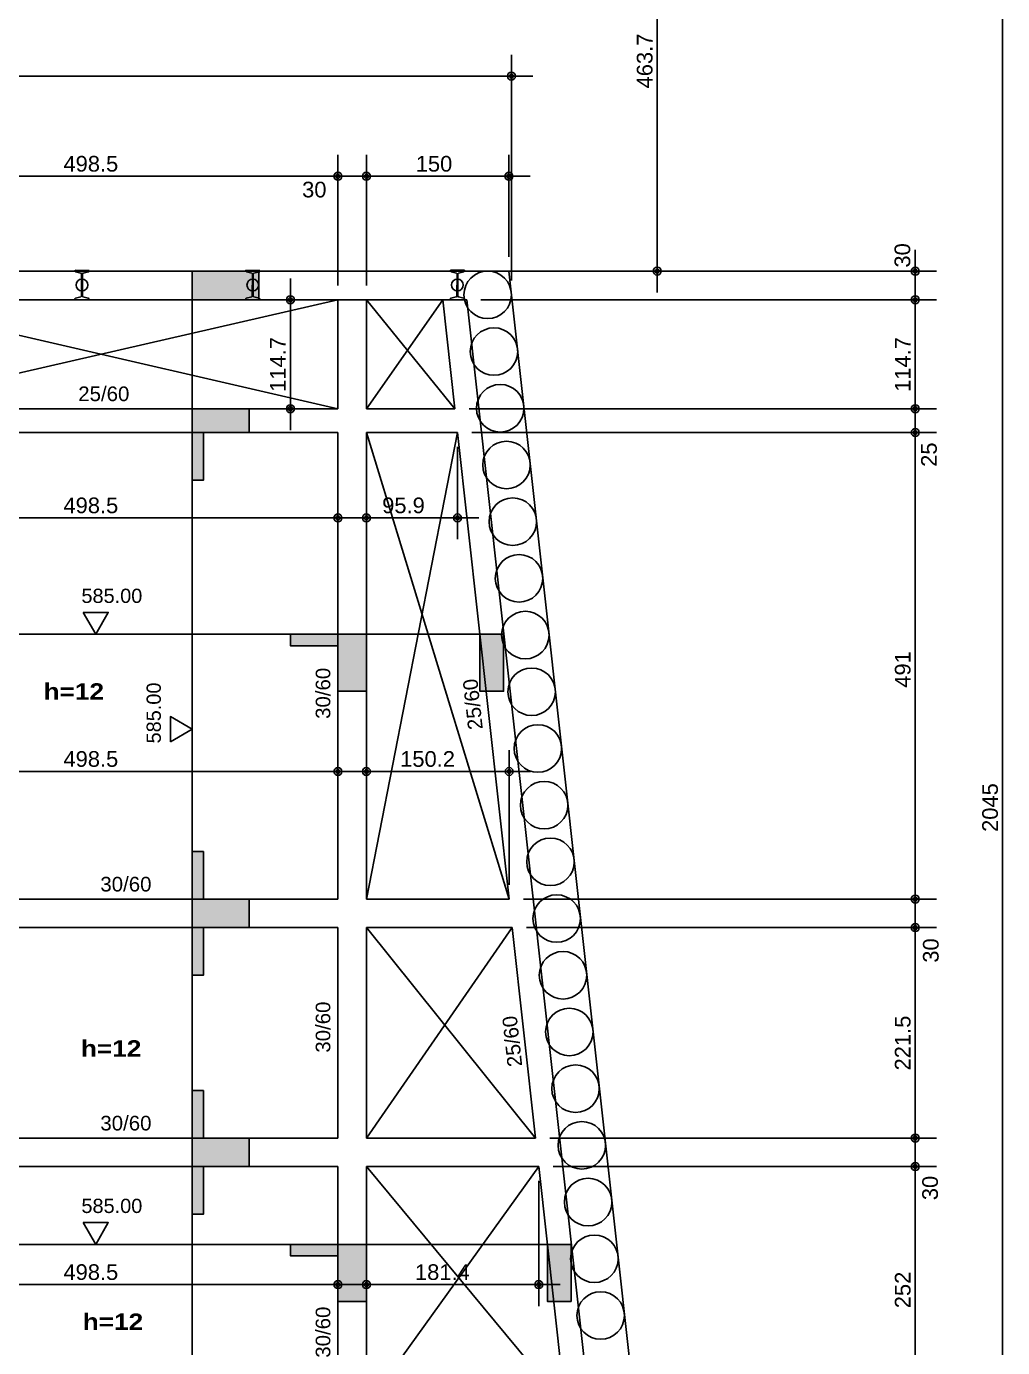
# Model space of a CAD drawing. Extents: x 0 to 13080, y 0 to 6750.
# Drawn here: x 7946 to 8974, y 2964 to 4355 of the extents above; entities that cross this region are included whole.
import ezdxf

# ---------------------------------------------------------------- set-up
doc = ezdxf.new("R2010")
doc.units = 0
doc.header["$MEASUREMENT"] = 0
for name, color, linetype in [('MTH-224', 4, 'CONTINUOUS'), ('MTH-230', 1, 'CONTINUOUS'), ('MTH-231', 1, 'CONTINUOUS'), ('MTH-COTAS7', 31, 'CONTINUOUS'), ('MTH-DIM-VIGA', 3, 'CONTINUOUS'), ('MTH-EIXO-215', 1, 'CONTINUOUS'), ('MTH-FACE-VIGA', 7, 'CONTINUOUS'), ('MTH-LINHA-CORTE', 5, 'CONTINUOUS'), ('MTH-LINHA-SEÇÃO', 16, 'CONTINUOUS'), ('MTH-SIMB_COTA', 3, 'CONTINUOUS'), ('MTH-SOMBRA21', 150, 'CONTINUOUS'), ('MTH-TXT', 4, 'CONTINUOUS'), ('MTH-TXT-NEGRITO', 5, 'CONTINUOUS')]:
    doc.layers.add(name, color=color, linetype=linetype)
doc.styles.add('TQS_ARIAL', font='arial.ttf')
doc.styles.add('TQS_ARIAL_BLACK', font='ariblk.ttf')

msp = doc.modelspace()

# ---------------------------------------------------------------- linework, layer by layer
at = {"layer": 'MTH-224', "linetype": 'Continuous'}
for points in [[(8006.109117, 3737.797035), (8019.358622, 3714.84933), (8032.606808, 3737.797035), (8006.109117, 3737.797035)], [(8097.98964, 3601.755236), (8120.937345, 3615.004741), (8097.98964, 3628.252928), (8097.98964, 3601.755236)], [(8006.109117, 3095.821882), (8019.358622, 3072.874177), (8032.606808, 3095.821882), (8006.109117, 3095.821882)]]:
    msp.add_lwpolyline(points, dxfattribs=at)
at = {"layer": 'MTH-230', "linetype": 'Continuous'}
for p, q in [((7775.782195, 3952.2182), (8274.282195, 4066.893745)), ((7775.782195, 4066.893745), (8274.282195, 3952.2182)), ((8304.282195, 4066.895337), (8397.364846, 3952.2182)), ((8304.282195, 3952.2182), (8384.665986, 4066.895262)), ((8304.282195, 3436.2182), (8400.132893, 3927.2182)), ((8304.282195, 3927.2182), (8454.50296, 3436.2182)), ((8304.282195, 3184.735537), (8457.82496, 3406.2182)), ((8304.282195, 3406.2182), (8482.350473, 3184.735537)), ((8304.282195, 2902.735538), (8485.671504, 3154.735537)), ((8304.282195, 3154.735537), (8513.577273, 2902.735538))]:
    msp.add_line(p, q, dxfattribs=at)
at = {"layer": 'MTH-231', "linetype": 'Continuous'}
for p, q in [((7997.658061, 4097.001065), (7997.663517, 4097.936133)), ((7997.663517, 4097.936133), (8012.344867, 4097.850477)), ((8003.899853, 4094.889907), (7998.252506, 4096.242858)), ((8004.357352, 4070.659705), (8004.494297, 4094.1317)), ((8005.470161, 4094.126006), (8005.333224, 4070.655438)), ((8011.73616, 4096.164189), (8006.073412, 4094.877225)), ((8012.344867, 4097.850477), (8012.339412, 4096.915408)), ((8177.449592, 4097.001217), (8177.455048, 4097.936285)), ((8177.455048, 4097.936285), (8192.136398, 4097.850629)), ((8183.691384, 4094.890059), (8178.044037, 4096.24301)), ((8184.148883, 4070.659857), (8184.285828, 4094.131852)), ((8185.261692, 4094.126158), (8185.124755, 4070.65559)), ((8191.527691, 4096.164341), (8185.864943, 4094.877377)), ((8192.136398, 4097.850629), (8192.130943, 4096.91556)), ((8392.798331, 4097.045301), (8392.803787, 4097.980369)), ((8392.803787, 4097.980369), (8407.485137, 4097.894713)), ((8399.040123, 4094.934143), (8393.392776, 4096.287094)), ((8399.497622, 4070.703941), (8399.634567, 4094.175936)), ((8400.610431, 4094.170242), (8400.473494, 4070.699674)), ((8406.87643, 4096.208425), (8401.213682, 4094.921461)), ((8407.485137, 4097.894713), (8407.479682, 4096.959644)), ((7997.482654, 4066.936661), (7997.48811, 4067.871729)), ((8012.164004, 4066.851004), (7997.482654, 4066.936661)), ((7998.091361, 4068.622948), (8003.75411, 4069.909912)), ((8005.927669, 4069.897231), (8011.575015, 4068.544279)), ((8012.16946, 4067.786072), (8012.164004, 4066.851004)), ((8177.274185, 4066.936813), (8177.279641, 4067.871881)), ((8191.955535, 4066.851156), (8177.274185, 4066.936813)), ((8177.882892, 4068.6231), (8183.545641, 4069.910064)), ((8185.7192, 4069.897383), (8191.366546, 4068.544431)), ((8191.960991, 4067.786224), (8191.955535, 4066.851156)), ((8392.622924, 4066.980897), (8392.62838, 4067.915965)), ((8407.304274, 4066.89524), (8392.622924, 4066.980897)), ((8393.231631, 4068.667184), (8398.89438, 4069.954148)), ((8401.067939, 4069.941467), (8406.715285, 4068.588515)), ((8407.30973, 4067.830308), (8407.304274, 4066.89524))]:
    msp.add_line(p, q, dxfattribs=at)
for centre in [(8004.913761, 4082.393569), (8184.705292, 4082.393721), (8400.054031, 4082.437805)]:
    msp.add_circle(centre, 6.2, dxfattribs=at)
for centre, radius, start, end in [((7998.433071, 4096.996552), 0.775021, 179.666352, 256.527493), ((8003.719289, 4094.136213), 0.775021, 359.666352, 76.527493), ((8006.24517, 4094.121476), 0.775021, 102.803943, 179.665084), ((8011.564404, 4096.919939), 0.775021, 282.803943, 359.665084), ((8178.224602, 4096.996704), 0.775021, 179.666352, 256.527493), ((8183.51082, 4094.136365), 0.775021, 359.666352, 76.527493), ((8186.036701, 4094.121628), 0.775021, 102.803943, 179.665084), ((8191.355935, 4096.920091), 0.775021, 282.803943, 359.665084), ((8393.573341, 4097.040788), 0.775021, 179.666352, 256.527493), ((8398.859559, 4094.180449), 0.775021, 359.666352, 76.527493), ((8401.38544, 4094.165712), 0.775021, 102.803943, 179.665084), ((8406.704674, 4096.964175), 0.775021, 282.803943, 359.665084), ((7998.263119, 4067.867199), 0.775021, 102.803943, 179.665084), ((8003.58235, 4070.665665), 0.775025, 282.804082, 359.770246), ((8006.108233, 4070.650925), 0.775021, 179.666352, 256.527493), ((8011.394452, 4067.790585), 0.775021, 359.666352, 76.527493), ((8178.05465, 4067.867351), 0.775021, 102.803943, 179.665084), ((8183.373881, 4070.665817), 0.775025, 282.804082, 359.770246), ((8185.899764, 4070.651077), 0.775021, 179.666352, 256.527493), ((8191.185983, 4067.790737), 0.775021, 359.666352, 76.527493), ((8393.403389, 4067.911435), 0.775021, 102.803943, 179.665084), ((8398.72262, 4070.709901), 0.775025, 282.804082, 359.770246), ((8401.248503, 4070.695161), 0.775021, 179.666352, 256.527493), ((8406.534722, 4067.834821), 0.775021, 359.666352, 76.527493)]:
    msp.add_arc(centre, radius, start, end, dxfattribs=at)
at = {"layer": 'MTH-COTAS7', "linetype": 'Continuous'}
for p, q in [((8610.310867, 4074.547087), (8610.310867, 4583.235466)), ((8973.784341, 2493.235465), (8973.784341, 4583.235466)), ((8456.886121, 4087.047087), (8456.886121, 4324.695515)), ((8479.386121, 4302.195515), (7181.282195, 4302.195515)), ((8274.282195, 4081.893745), (8274.282195, 4219.302402)), ((8274.282195, 4081.893745), (8274.282195, 4219.302402)), ((8304.282195, 4081.893745), (8304.282195, 4219.302402)), ((8304.282195, 4081.893745), (8304.282195, 4219.302402)), ((8454.287119, 4111.89532), (8454.287119, 4219.302402)), ((7753.282195, 4196.802402), (8296.782195, 4196.802402)), ((8251.782195, 4196.802402), (8326.782195, 4196.802402)), ((8281.782195, 4196.802402), (8476.787119, 4196.802402)), ((8881.8483, 4044.395281), (8881.8483, 4119.39532)), ((8224.274314, 3929.7182), (8224.274314, 4089.393745)), ((8446.886121, 4097.047087), (8632.810867, 4097.047087)), ((8469.287119, 4096.89532), (8904.3483, 4096.89532)), ((8881.8483, 3929.7182), (8881.8483, 4089.395281)), ((8259.282195, 4066.893745), (8201.774314, 4066.893745)), ((8424.818791, 4066.895281), (8904.3483, 4066.895281)), ((8424.818791, 4066.895281), (8904.3483, 4066.895281)), ((8881.8483, 3904.7182), (8881.8483, 3974.7182)), ((8259.282195, 3952.2182), (8201.774314, 3952.2182)), ((8412.400488, 3952.2182), (8904.3483, 3952.2182)), ((8412.400488, 3952.2182), (8904.3483, 3952.2182)), ((8881.8483, 3413.7182), (8881.8483, 3949.7182)), ((8415.168821, 3927.2182), (8904.3483, 3927.2182)), ((8415.168821, 3927.2182), (8904.3483, 3927.2182)), ((8274.282195, 3912.2182), (8274.282195, 3814.834338)), ((8400.132893, 3912.2182), (8400.132893, 3814.834338)), ((8304.282195, 3863.332228), (8304.282195, 3814.834338)), ((7753.282195, 3837.334338), (8296.782195, 3837.334338)), ((8281.782195, 3837.334338), (8422.632893, 3837.334338)), ((8274.282195, 3538.048156), (8274.282195, 3592.968237)), ((8304.282195, 3555.274462), (8304.282195, 3592.968237)), ((8454.50296, 3451.2182), (8454.50296, 3592.968237)), ((7753.282195, 3570.468237), (8296.782195, 3570.468237)), ((8281.782195, 3570.468237), (8477.00296, 3570.468237)), ((8881.8483, 3383.716091), (8881.8483, 3458.7182)), ((8469.50296, 3436.2182), (8904.3483, 3436.2182)), ((8469.50296, 3436.2182), (8904.3483, 3436.2182)), ((8881.8483, 3162.235537), (8881.8483, 3428.716091)), ((8472.823498, 3406.216091), (8904.3483, 3406.216091)), ((8472.823498, 3406.216091), (8904.3483, 3406.216091)), ((8881.8483, 3132.235537), (8881.8483, 3207.235537)), ((8497.350473, 3184.735537), (8904.3483, 3184.735537)), ((8497.350473, 3184.735537), (8904.3483, 3184.735537)), ((8881.8483, 2880.235538), (8881.8483, 3177.235537)), ((8500.672473, 3154.735537), (8904.3483, 3154.735537)), ((8500.672473, 3154.735537), (8904.3483, 3154.735537)), ((8485.671504, 3139.735537), (8485.671504, 3007.985535)), ((8274.282195, 3038.735538), (8274.282195, 3052.985535)), ((8304.282195, 3056.780653), (8304.282195, 3007.985535)), ((7753.282195, 3030.485535), (8296.782195, 3030.485535)), ((8281.782195, 3030.485535), (8508.171504, 3030.485535))]:
    msp.add_line(p, q, dxfattribs=at)
at = {"layer": 'MTH-EIXO-215', "linetype": 'Continuous'}
for p in [(8392.811347, 4096.895269), (8823.192579, 765.419155)]:
    msp.add_line(p, (8454.287119, 4096.89532), dxfattribs=at)
at = {"layer": 'MTH-FACE-VIGA', "linetype": 'Continuous'}
for p, q in [((8274.282195, 4066.893745), (8274.282195, 3952.2182)), ((8304.282195, 3952.2182), (8304.282195, 4066.893745)), ((8384.665986, 4066.895262), (8397.364846, 3952.2182)), ((8407.30351, 4066.895281), (8409.818791, 4066.895281)), ((8409.818791, 4066.895281), (8772.044914, 795.738231)), ((8274.282195, 3952.2182), (7775.782195, 3952.2182)), ((8397.364846, 3952.2182), (8304.282195, 3952.2182)), ((7775.782195, 3927.2182), (8274.282195, 3927.2182)), ((8274.282195, 3927.2182), (8274.282195, 3436.2182)), ((8304.282195, 3927.2182), (8400.132893, 3927.2182)), ((8304.282195, 3436.2182), (8304.282195, 3927.2182)), ((8400.132893, 3927.2182), (8454.50296, 3436.2182)), ((8457.823498, 3406.216091), (8482.34948, 3184.735537)), ((8485.671504, 3154.735537), (8513.577273, 2902.735538))]:
    msp.add_line(p, q, dxfattribs=at)
for points in [[(8274.282195, 3436.2182), (7775.782195, 3436.2182)], [(8454.50296, 3436.2182), (8304.282195, 3436.2182)], [(7775.782195, 3406.2182), (8274.282195, 3406.2182)], [(8274.282195, 3406.2182), (8274.282195, 3184.735537)], [(8304.282195, 3406.2182), (8457.82496, 3406.2182)], [(8304.282195, 3184.735537), (8304.282195, 3406.2182)], [(8274.282195, 3184.735537), (7775.782195, 3184.735537)], [(8482.350473, 3184.735537), (8304.282195, 3184.735537)], [(7775.782195, 3154.735537), (8274.282195, 3154.735537)], [(8274.282195, 3154.735537), (8274.282195, 2892.735538)], [(8304.282195, 2902.735538), (8304.282195, 3154.735537)], [(8304.282195, 3154.735537), (8485.672473, 3154.735537)]]:
    msp.add_lwpolyline(points, dxfattribs=at)
for centre in [(8431.886121, 4072.047087), (8438.493633, 4012.380925), (8445.100672, 3952.714711), (8451.70771, 3893.048498), (8458.314749, 3833.382284), (8464.921788, 3773.71607), (8471.528827, 3714.049856), (8478.135865, 3654.383642), (8484.742907, 3594.717401), (8491.350077, 3535.051202), (8497.957181, 3475.384995), (8504.564286, 3415.718789), (8511.171062, 3356.052546), (8517.778101, 3296.386332), (8524.385139, 3236.720118), (8530.992703, 3177.053962), (8537.599217, 3117.38769), (8544.206911, 3057.721549), (8550.814016, 2998.055342)]:
    msp.add_circle(centre, 25, dxfattribs=at)
at = {"layer": 'MTH-LINHA-CORTE', "linetype": 'Continuous'}
for p, q in [((8392.811347, 4096.895269), (6387.761497, 4096.893595)), ((6387.761497, 4066.89357), (8407.30351, 4066.895281))]:
    msp.add_line(p, q, dxfattribs=at)
at = {"layer": 'MTH-LINHA-SEÇÃO', "linetype": 'Continuous'}
for p, q in [((8120.937345, 4066.895038), (8120.937345, 768.542111)), ((921.177142, 3714.84933), (8448.801699, 3714.84933)), ((5412.282195, 3072.874177), (8519.889657, 3072.874177))]:
    msp.add_line(p, q, dxfattribs=at)
for points in [[(8190.937345, 4096.895038), (8120.937345, 4096.895038), (8120.937345, 4066.895038), (8190.937345, 4066.895038), (8190.937345, 4096.895038)], [(8120.937345, 3952.2182), (8120.937345, 3927.2182), (8180.937345, 3927.2182), (8180.937345, 3952.2182), (8120.937345, 3952.2182)], [(8132.937345, 3927.2182), (8120.937345, 3927.2182), (8120.937345, 3877.2182), (8132.937345, 3877.2182), (8132.937345, 3927.2182)], [(8274.282195, 3702.84933), (8274.282195, 3714.84933), (8224.282195, 3714.84933), (8224.282195, 3702.84933), (8274.282195, 3702.84933)], [(8304.282195, 3714.84933), (8274.282195, 3714.84933), (8274.282195, 3654.84933), (8304.282195, 3654.84933), (8304.282195, 3714.84933)], [(8448.649046, 3714.84933), (8423.649046, 3714.84933), (8423.649046, 3654.84933), (8448.649046, 3654.84933), (8448.649046, 3714.84933)], [(8132.937345, 3486.218199), (8120.937345, 3486.218199), (8120.937345, 3436.218199), (8132.937345, 3436.218199), (8132.937345, 3486.218199)], [(8120.937345, 3436.218199), (8120.937345, 3406.218199), (8180.937345, 3406.218199), (8180.937345, 3436.218199), (8120.937345, 3436.218199)], [(8132.937345, 3406.218199), (8120.937345, 3406.218199), (8120.937345, 3356.218199), (8132.937345, 3356.218199), (8132.937345, 3406.218199)], [(8132.937345, 3234.735536), (8120.937345, 3234.735536), (8120.937345, 3184.735536), (8132.937345, 3184.735536), (8132.937345, 3234.735536)], [(8120.937345, 3184.735536), (8120.937345, 3154.735536), (8180.937345, 3154.735536), (8180.937345, 3184.735536), (8120.937345, 3184.735536)], [(8132.937345, 3154.735536), (8120.937345, 3154.735536), (8120.937345, 3104.735536), (8132.937345, 3104.735536), (8132.937345, 3154.735536)], [(8274.282195, 3060.874177), (8274.282195, 3072.874177), (8224.282195, 3072.874177), (8224.282195, 3060.874177), (8274.282195, 3060.874177)], [(8304.282195, 3072.874177), (8274.282195, 3072.874177), (8274.282195, 3012.874177), (8304.282195, 3012.874177), (8304.282195, 3072.874177)], [(8519.73683, 3072.874177), (8494.73683, 3072.874177), (8494.73683, 3012.874177), (8519.73683, 3012.874177), (8519.73683, 3072.874177)]]:
    msp.add_lwpolyline(points, dxfattribs=at)
at = {"layer": 'MTH-SIMB_COTA', "linetype": 'Continuous'}
for centre, radius in [((8456.886121, 4302.195515), 4.200001), ((8456.886121, 4302.195515), 2.1), ((8274.282195, 4196.802402), 4.200001), ((8274.282195, 4196.802402), 4.200001), ((8274.282195, 4196.802402), 2.1), ((8274.282195, 4196.802402), 2.1), ((8304.282195, 4196.802402), 4.200001), ((8304.282195, 4196.802402), 4.200001), ((8304.282195, 4196.802402), 2.1), ((8304.282195, 4196.802402), 2.1), ((8454.287119, 4196.802402), 4.200001), ((8454.287119, 4196.802402), 2.1), ((8610.310867, 4097.047087), 4.200001), ((8610.310867, 4097.047087), 2.1), ((8881.8483, 4096.89532), 4.200001), ((8881.8483, 4096.89532), 2.1), ((8224.274314, 4066.893745), 4.200001), ((8224.274314, 4066.893745), 2.1), ((8881.8483, 4066.895281), 4.200001), ((8881.8483, 4066.895281), 4.200001), ((8881.8483, 4066.895281), 2.1), ((8881.8483, 4066.895281), 2.1), ((8224.274314, 3952.2182), 4.200001), ((8224.274314, 3952.2182), 2.1), ((8881.8483, 3952.2182), 4.200001), ((8881.8483, 3952.2182), 4.200001), ((8881.8483, 3952.2182), 2.1), ((8881.8483, 3952.2182), 2.1), ((8881.8483, 3927.2182), 4.200001), ((8881.8483, 3927.2182), 4.200001), ((8881.8483, 3927.2182), 2.1), ((8881.8483, 3927.2182), 2.1), ((8274.282195, 3837.334338), 4.200001), ((8274.282195, 3837.334338), 2.1), ((8304.282195, 3837.334338), 4.200001), ((8304.282195, 3837.334338), 2.1), ((8400.132893, 3837.334338), 4.200001), ((8400.132893, 3837.334338), 2.1), ((8274.282195, 3570.468237), 4.200001), ((8304.282195, 3570.468237), 4.200001), ((8454.50296, 3570.468237), 4.200001), ((8274.282195, 3570.468237), 2.1), ((8304.282195, 3570.468237), 2.1), ((8454.50296, 3570.468237), 2.1), ((8881.8483, 3436.2182), 4.200001), ((8881.8483, 3436.2182), 4.200001), ((8881.8483, 3436.2182), 2.1), ((8881.8483, 3436.2182), 2.1), ((8881.8483, 3406.216091), 4.200001), ((8881.8483, 3406.216091), 4.200001), ((8881.8483, 3406.216091), 2.1), ((8881.8483, 3406.216091), 2.1), ((8881.8483, 3184.735537), 4.200001), ((8881.8483, 3184.735537), 4.200001), ((8881.8483, 3184.735537), 2.1), ((8881.8483, 3184.735537), 2.1), ((8881.8483, 3154.735537), 4.200001), ((8881.8483, 3154.735537), 4.200001), ((8881.8483, 3154.735537), 2.1), ((8881.8483, 3154.735537), 2.1), ((8274.282195, 3030.485535), 4.200001), ((8274.282195, 3030.485535), 2.1), ((8304.282195, 3030.485535), 4.200001), ((8304.282195, 3030.485535), 2.1), ((8485.671504, 3030.485535), 4.200001), ((8485.671504, 3030.485535), 2.1)]:
    msp.add_circle(centre, radius, dxfattribs=at)
at = {"layer": 'MTH-SOMBRA21', "linetype": 'Continuous'}
for points in [[(8190.937345, 4096.895038), (8120.937345, 4096.895038), (8120.937345, 4066.895038)], [(8190.937345, 4096.895038), (8120.937345, 4066.895038), (8190.937345, 4066.895038)], [(8190.937345, 4096.895038), (8190.937345, 4066.895038), (8190.937345, 4096.895038)], [(8120.937345, 3952.2182), (8120.937345, 3927.2182), (8180.937345, 3927.2182)], [(8120.937345, 3952.2182), (8180.937345, 3927.2182), (8180.937345, 3952.2182)], [(8120.937345, 3952.2182), (8180.937345, 3952.2182), (8120.937345, 3952.2182)], [(8132.937345, 3927.2182), (8120.937345, 3927.2182), (8120.937345, 3877.2182)], [(8132.937345, 3927.2182), (8120.937345, 3877.2182), (8132.937345, 3877.2182)], [(8132.937345, 3927.2182), (8132.937345, 3877.2182), (8132.937345, 3927.2182)], [(8274.282195, 3702.84933), (8274.282195, 3714.84933), (8224.282195, 3714.84933)], [(8274.282195, 3702.84933), (8224.282195, 3714.84933), (8224.282195, 3702.84933)], [(8304.282195, 3714.84933), (8274.282195, 3714.84933), (8274.282195, 3654.84933)], [(8304.282195, 3714.84933), (8274.282195, 3654.84933), (8304.282195, 3654.84933)], [(8304.282195, 3714.84933), (8304.282195, 3654.84933), (8304.282195, 3714.84933)], [(8448.649046, 3714.84933), (8423.649046, 3714.84933), (8423.649046, 3654.84933)], [(8448.649046, 3714.84933), (8423.649046, 3654.84933), (8448.649046, 3654.84933)], [(8448.649046, 3714.84933), (8448.649046, 3654.84933), (8448.649046, 3714.84933)], [(8274.282195, 3702.84933), (8224.282195, 3702.84933), (8274.282195, 3702.84933)], [(8132.937345, 3486.218199), (8120.937345, 3486.218199), (8120.937345, 3436.218199)], [(8132.937345, 3486.218199), (8120.937345, 3436.218199), (8132.937345, 3436.218199)], [(8132.937345, 3486.218199), (8132.937345, 3436.218199), (8132.937345, 3486.218199)], [(8120.937345, 3436.218199), (8120.937345, 3406.218199), (8180.937345, 3406.218199)], [(8120.937345, 3436.218199), (8180.937345, 3406.218199), (8180.937345, 3436.218199)], [(8120.937345, 3436.218199), (8180.937345, 3436.218199), (8120.937345, 3436.218199)], [(8132.937345, 3406.218199), (8120.937345, 3406.218199), (8120.937345, 3356.218199)], [(8132.937345, 3406.218199), (8120.937345, 3356.218199), (8132.937345, 3356.218199)], [(8132.937345, 3406.218199), (8132.937345, 3356.218199), (8132.937345, 3406.218199)], [(8132.937345, 3234.735536), (8120.937345, 3234.735536), (8120.937345, 3184.735536)], [(8132.937345, 3234.735536), (8120.937345, 3184.735536), (8132.937345, 3184.735536)], [(8132.937345, 3234.735536), (8132.937345, 3184.735536), (8132.937345, 3234.735536)], [(8120.937345, 3184.735536), (8120.937345, 3154.735536), (8180.937345, 3154.735536)], [(8120.937345, 3184.735536), (8180.937345, 3154.735536), (8180.937345, 3184.735536)], [(8120.937345, 3184.735536), (8180.937345, 3184.735536), (8120.937345, 3184.735536)], [(8132.937345, 3154.735536), (8120.937345, 3154.735536), (8120.937345, 3104.735536)], [(8132.937345, 3154.735536), (8120.937345, 3104.735536), (8132.937345, 3104.735536)], [(8132.937345, 3154.735536), (8132.937345, 3104.735536), (8132.937345, 3154.735536)], [(8274.282195, 3060.874177), (8274.282195, 3072.874177), (8224.282195, 3072.874177)], [(8274.282195, 3060.874177), (8224.282195, 3072.874177), (8224.282195, 3060.874177)], [(8304.282195, 3072.874177), (8274.282195, 3072.874177), (8274.282195, 3012.874177)], [(8304.282195, 3072.874177), (8274.282195, 3012.874177), (8304.282195, 3012.874177)], [(8304.282195, 3072.874177), (8304.282195, 3012.874177), (8304.282195, 3072.874177)], [(8519.73683, 3072.874177), (8494.73683, 3072.874177), (8494.73683, 3012.874177)], [(8519.73683, 3072.874177), (8494.73683, 3012.874177), (8519.73683, 3012.874177)], [(8519.73683, 3072.874177), (8519.73683, 3012.874177), (8519.73683, 3072.874177)], [(8274.282195, 3060.874177), (8224.282195, 3060.874177), (8274.282195, 3060.874177)]]:
    msp.add_solid(points, dxfattribs=at)

# ---------------------------------------------------------------- texts
at = {"layer": 'MTH-COTAS7', "linetype": 'Continuous', "style": 'TQS_ARIAL'}
for s, p in [('463.7', (8605.360867, 4289.291276)), ('30', (8876.567988, 4100.733734)), ('114.7', (8219.324314, 3969.955972)), ('114.7', (8876.8983, 3969.95674)), ('25', (8904.560827, 3891.053608)), ('491', (8876.8983, 3658.6182)), ('2045', (8968.834341, 3506.885466)), ('30', (8906.494969, 3369.273816)), ('221.5', (8876.8983, 3255.875814)), ('30', (8905.71611, 3119.350982)), ('252', (8876.8983, 3005.635538))]:
    msp.add_text(s, height=16.5, rotation=90, dxfattribs=at).set_placement(p)
for s, p in [('498.5', (7985.432195, 4201.752402)), ('150', (8356.184657, 4201.752402)), ('30', (8236.617807, 4174.595205)), ('498.5', (7985.432195, 3842.284338)), ('95.9', (8320.857544, 3842.284338)), ('498.5', (7985.432195, 3575.418237)), ('150.2', (8339.792577, 3575.418237)), ('498.5', (7985.432195, 3035.435535)), ('181.4', (8355.37685, 3035.435535))]:
    msp.add_text(s, height=16.5, dxfattribs=at).set_placement(p)
at = {"layer": 'MTH-DIM-VIGA', "linetype": 'Continuous', "style": 'TQS_ARIAL'}
msp.add_text('25/60', height=15.4, dxfattribs=at).set_placement((8000.989555, 3960.2182))
for s, height, rotation, p in [('30/60', 15.375, 90, (8266.282195, 3625.84933)), ('25/60', 15.4, 96.319062, (8426.830973, 3615.237308)), ('30/60', 15.4, 360, (8024.257841, 3444.2182)), ('30/60', 15.375, 90, (8266.282195, 3274.602162)), ('25/60', 15.4, 96.319062, (8468.327891, 3260.579789)), ('30/60', 15.4, 360, (8024.257841, 3192.735537)), ('30/60', 15.375, 90, (8266.282195, 2953.610535))]:
    msp.add_text(s, height=height, rotation=rotation, dxfattribs=at).set_placement(p)
at = {"layer": 'MTH-TXT', "linetype": 'Continuous', "style": 'TQS_ARIAL'}
for p in [(8004.358622, 3747.84933), (8004.358622, 3105.874177)]:
    msp.add_text('585.00', height=15, dxfattribs=at).set_placement(p)
msp.add_text('585.00', height=15, rotation=90, dxfattribs=at).set_placement((8087.937345, 3600.004741))
at = {"layer": 'MTH-TXT-NEGRITO', "linetype": 'Continuous', "style": 'TQS_ARIAL_BLACK'}
for p in [(7964.520213, 3646.086899), (8003.788327, 3270.435732), (8005.733427, 2982.882494)]:
    msp.add_text('h=12', height=17.25, dxfattribs=at).set_placement(p)

doc.saveas('drawing.dxf')
